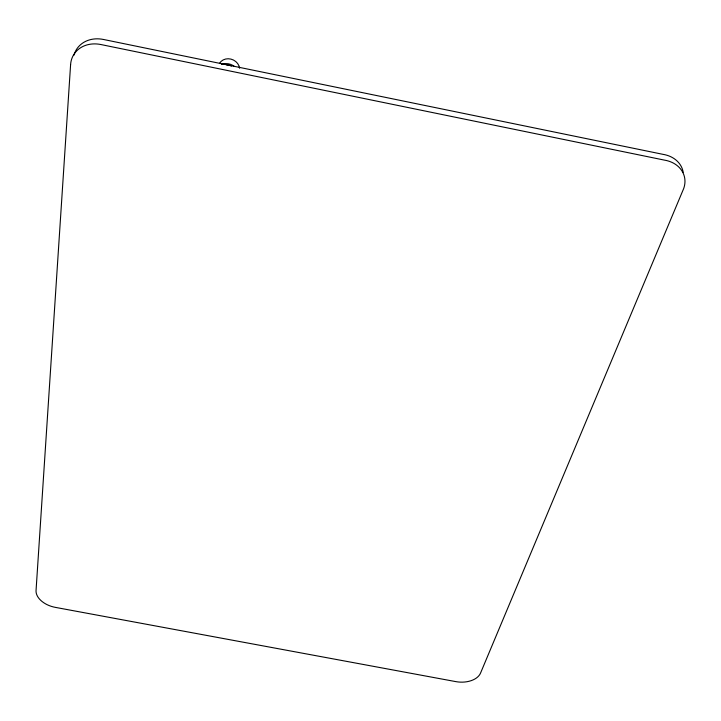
<?xml version="1.0" encoding="UTF-8"?>
<svg xmlns="http://www.w3.org/2000/svg" width="721" height="721" viewBox="0 0 721 721"><rect width="100%" height="100%" fill="white"/><g stroke="black" fill="none" stroke-linecap="round" stroke-linejoin="round"><path stroke-width="1.08" d="M683.193 172.274A28.885 23.631 -15.4 0 0 663.023 154.348L103.454 39.466A29.21 24.703 31.2 0 0 74.047 55.084M221.518 64.421A12.302 10.887 23.1 0 1 234.532 66.557M226.214 64.809A12.329 10.905 23.1 0 1 231.405 66.089M219.554 63.313A10.851 9.634 23.4 0 1 230.918 59.095A10.851 9.634 23.4 0 1 239.606 68.252M70.604 64.575L36.05 590.499A20.765 13.14 14.5 0 0 55.346 607.37L455.852 681.624A20.404 12.825 2.7 0 0 480.528 673.108L683.67 188.587A29.083 23.721 -15.1 0 0 664.411 160.116L100.913 44.54A29.408 24.802 30.9 0 0 70.604 64.575"/></g></svg>
